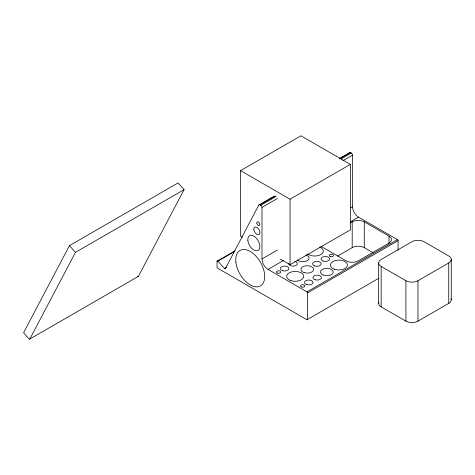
<?xml version="1.0" encoding="UTF-8"?>
<svg xmlns="http://www.w3.org/2000/svg" width="475" height="475" viewBox="0 0 475 475"><rect width="100%" height="100%" fill="white"/><g stroke="black" fill="none" stroke-linecap="round" stroke-linejoin="round"><path stroke-width="0.71" d="M69.457 245.64L23.803 332.322A0.855 0.493 60 0 0 24.1 333.414L29.023 338.907A0.855 0.493 60 0 0 29.824 339.031L138.439 276.325L184.086 189.644L178.072 182.928L69.457 245.64L75.472 252.35L29.824 339.031M274.265 196.098L258.857 204.992L225.334 268.66A0.855 0.493 60 0 1 224.533 268.535L217.894 261.131A0.855 0.493 60 0 0 217.033 261.268L217.033 267.14A0.855 0.493 60 0 0 217.639 268.185L306.945 319.746L378.807 278.261M75.472 252.35L184.086 189.644M242.499 237.245L240.57 236.134L240.57 170.638L300.913 135.797L350.39 164.368L350.39 229.864L290.047 264.7L280.41 259.136M339.744 158.294L349.374 152.736A1.704 0.986 60 0 1 350.467 152.564L351.298 153.045A1.704 0.986 60 0 1 352.503 155.135L352.503 206.696A8.532 4.928 60 0 0 358.536 217.146L397.462 239.62A0.855 0.493 60 0 1 398.062 240.665L398.062 250.236M258.857 204.992A1.704 0.986 60 0 1 259.95 204.82L275.358 195.926M339.554 158.864L350.467 152.564M259.95 204.82L260.781 205.301L276.189 196.407M341.026 158.971L351.298 153.045M306.945 319.746A0.855 0.493 60 0 0 307.551 319.396L307.551 292.921A0.855 0.493 60 0 0 306.945 291.876L268.025 269.402A8.532 4.928 60 0 1 261.992 258.952L261.992 207.391L277.4 198.497M342.873 160.692L352.503 155.135M240.57 170.638L290.047 199.203L350.39 164.368M217.033 261.268L235.012 250.889M217.894 261.131L234.585 251.495M224.533 268.535L226.456 267.419M261.992 258.952L277.4 250.058M350.58 207.807L352.503 206.696M268.025 269.402L283.433 260.508M350.194 221.967L358.536 217.146M350.277 222.959L352.201 221.849A8.532 4.928 0 0 1 364.272 221.849L389.013 236.134L389.013 243.497M337.458 256.144L352.201 247.629A8.532 4.928 0 0 1 364.272 247.629L373.154 252.759M306.945 291.876L397.462 239.62M307.551 292.921L398.062 240.665M381.17 266.445L405.905 280.725A8.532 4.928 0 0 0 417.976 280.725L448.75 262.96A8.532 4.928 0 0 0 448.75 255.989L424.009 241.71A8.532 4.928 0 0 0 411.944 241.71L381.17 259.475A8.532 4.928 0 0 0 381.17 266.445L381.17 306.856L405.905 321.142A8.532 4.928 0 0 0 417.976 321.142L448.75 303.371A8.532 4.928 0 0 0 451.072 298.876M451.25 259.475L451.25 299.891M448.75 262.96L448.75 303.371M417.976 280.725L417.976 321.142M405.905 280.725L405.905 321.142M378.67 262.96L378.67 303.371M364.272 221.849L364.272 247.629M352.201 221.849L352.201 247.629M290.047 199.203L290.047 264.7M260.781 205.301A1.704 0.986 60 0 1 261.992 207.391M319.628 247.053A8.532 4.928 0 0 1 320.827 254.6A8.532 4.928 0 0 1 307.758 253.905M305.829 254.849A6.401 3.693 0 0 1 307.248 260.692A6.401 3.693 0 0 1 297.124 259.873M294.761 261.392A4.269 2.464 0 0 1 297.136 264.403A4.269 2.464 0 0 1 292.196 266.065A4.269 2.464 0 0 1 288.824 263.399M320.91 246.258A8.532 4.928 0 0 0 321.427 246.584L346.168 260.87A8.532 4.928 0 0 0 358.239 260.87L389.013 243.099A8.532 4.928 0 0 0 389.013 236.134M381.17 306.856A8.532 4.928 0 0 1 378.848 302.361M138.439 276.325A0.855 0.493 60 0 1 137.637 276.201M330.315 256.536A2.132 1.229 0 0 0 333.515 255.467A2.132 1.229 0 0 0 330.315 254.404A2.132 1.229 0 0 0 330.315 256.536M323.214 261.084A4.269 2.464 0 0 0 329.614 258.952A4.269 2.464 0 0 0 323.214 256.821A4.269 2.464 0 0 0 323.214 261.084M290.914 280.636A8.532 4.928 0 0 0 303.715 276.373A8.532 4.928 0 0 0 290.914 272.104A8.532 4.928 0 0 0 290.914 280.636M304.048 272.603A6.401 3.693 0 0 0 313.648 269.402A6.401 3.693 0 0 0 304.048 266.202A6.401 3.693 0 0 0 304.048 272.603M314.771 265.964A4.269 2.464 0 0 0 321.171 263.833A4.269 2.464 0 0 0 314.771 261.695A4.269 2.464 0 0 0 314.771 265.964M315.067 279.728A4.269 2.464 0 0 0 321.468 277.59A4.269 2.464 0 0 0 315.067 275.458A4.269 2.464 0 0 0 315.067 279.728M323.101 275.007A6.401 3.693 0 0 0 333.224 272.401A6.401 3.693 0 0 0 324.247 268.642A6.401 3.693 0 0 0 323.101 275.007M334.661 269.319A8.532 4.928 0 0 0 347.463 265.05A8.532 4.928 0 0 0 334.661 260.781A8.532 4.928 0 0 0 334.661 269.319M306.624 284.602A4.269 2.464 0 0 0 313.025 282.471A4.269 2.464 0 0 0 306.624 280.333A4.269 2.464 0 0 0 306.624 284.602M301.655 287.019A2.132 1.229 0 0 0 304.855 285.95A2.132 1.229 0 0 0 301.655 284.887A2.132 1.229 0 0 0 301.655 287.019M277.519 273.083A2.132 1.229 0 0 0 280.719 272.015A2.132 1.229 0 0 0 277.519 270.952A2.132 1.229 0 0 0 277.519 273.083M282.483 270.667A4.269 2.464 0 0 0 288.883 268.535A4.269 2.464 0 0 0 282.483 266.398A4.269 2.464 0 0 0 282.483 270.667M235.921 262.568A20.478 11.828 60 0 0 259.35 286.437A20.478 11.828 60 0 0 255.396 255.55A20.478 11.828 60 0 0 235.921 262.568M247.885 240.76A8.532 4.928 60 0 0 257.646 250.705A8.532 4.928 60 0 0 256.001 237.838A8.532 4.928 60 0 0 247.885 240.76M253.882 229.734A4.269 2.464 60 0 0 258.762 234.709A4.269 2.464 60 0 0 257.937 228.273A4.269 2.464 60 0 0 253.882 229.734M256.88 223.179A2.132 1.229 60 0 0 259.32 225.667A2.132 1.229 60 0 0 258.911 222.448A2.132 1.229 60 0 0 256.88 223.179"/></g></svg>
